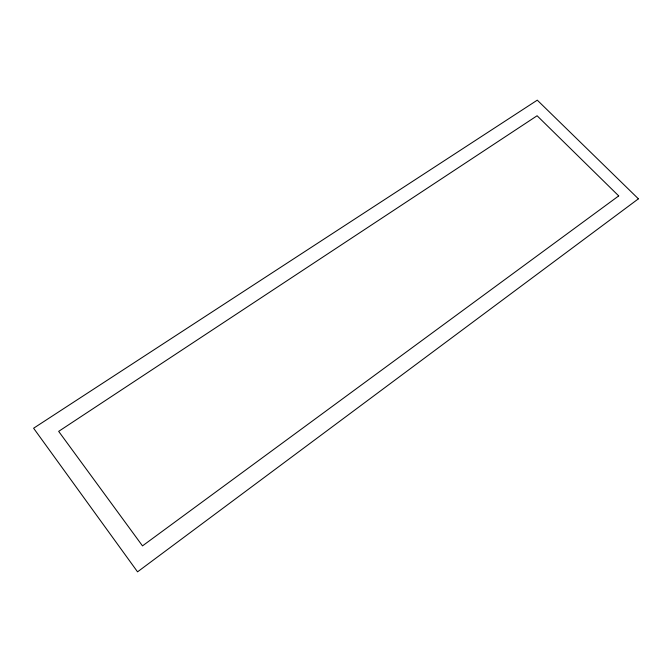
<?xml version="1.0" encoding="UTF-8"?>
<svg xmlns="http://www.w3.org/2000/svg" width="672" height="672" viewBox="0 0 672 672"><rect width="100%" height="100%" fill="white"/><g stroke="black" fill="none" stroke-linecap="round" stroke-linejoin="round"><path stroke-width="1.01" d="M638.4 198.828L137.55 571.838L33.6 428.224L537.281 100.162L638.4 198.828M618.71 195.905L142.489 545.882L58.666 431.365L537.096 115.76L618.71 195.905"/></g></svg>
